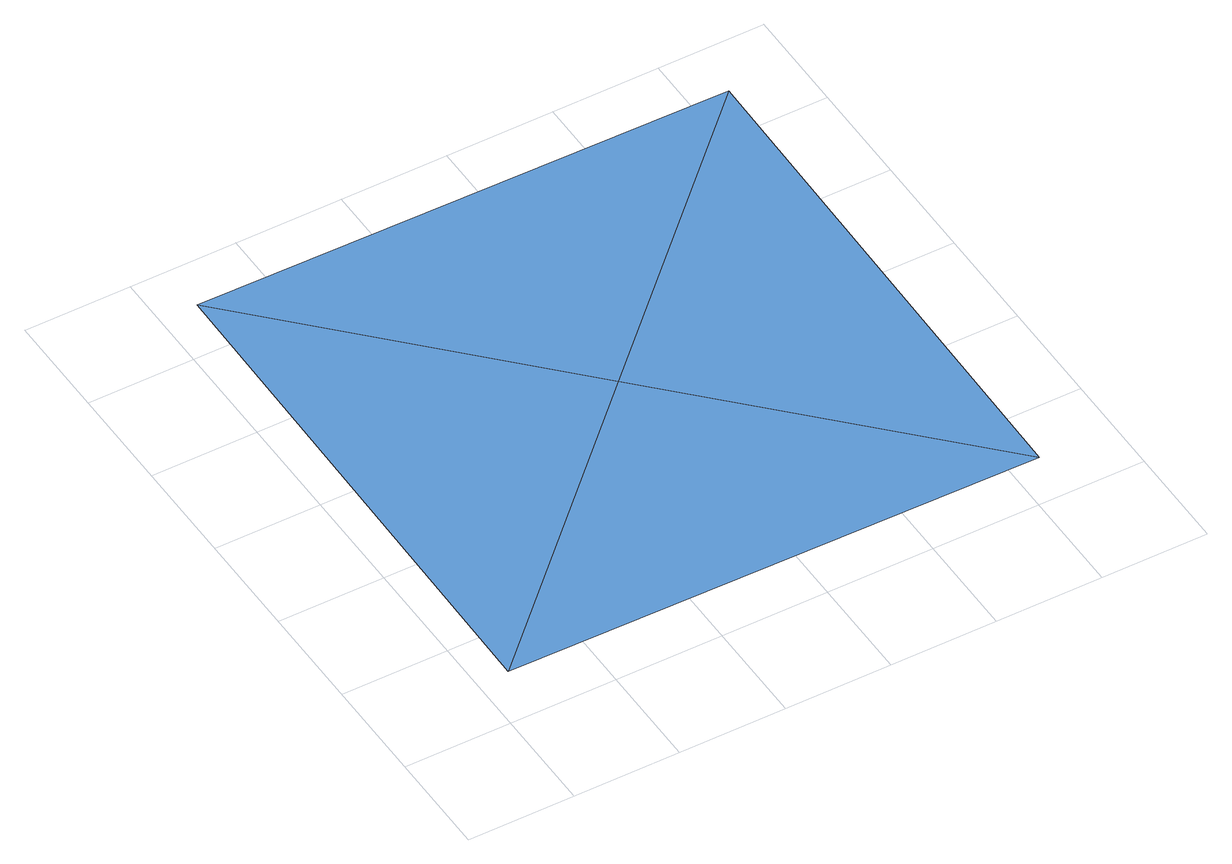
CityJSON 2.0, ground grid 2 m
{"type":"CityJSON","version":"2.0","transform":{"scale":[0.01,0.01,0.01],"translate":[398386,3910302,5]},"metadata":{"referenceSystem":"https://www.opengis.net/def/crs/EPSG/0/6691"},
"CityObjects":{
"waterbody1":{"type":"WaterBody","attributes":{"name":"千葉県における東京湾沿岸高潮浸水想定区域図","class":"1140","function":"3","HighTideRiskAttribute.description":"1","HighTideRiskAttribute.rank":"1"},"geometry":[{"type":"MultiSurface","lod":"1","boundaries":[[[0,1,2]],[[1,3,2]],[[0,4,1]],[[1,4,3]]]}]}
},
"vertices":[
[60,107,85],[565,601,85],[71,1107,85],[1071,1095,85],[1059,95,85]
]}
